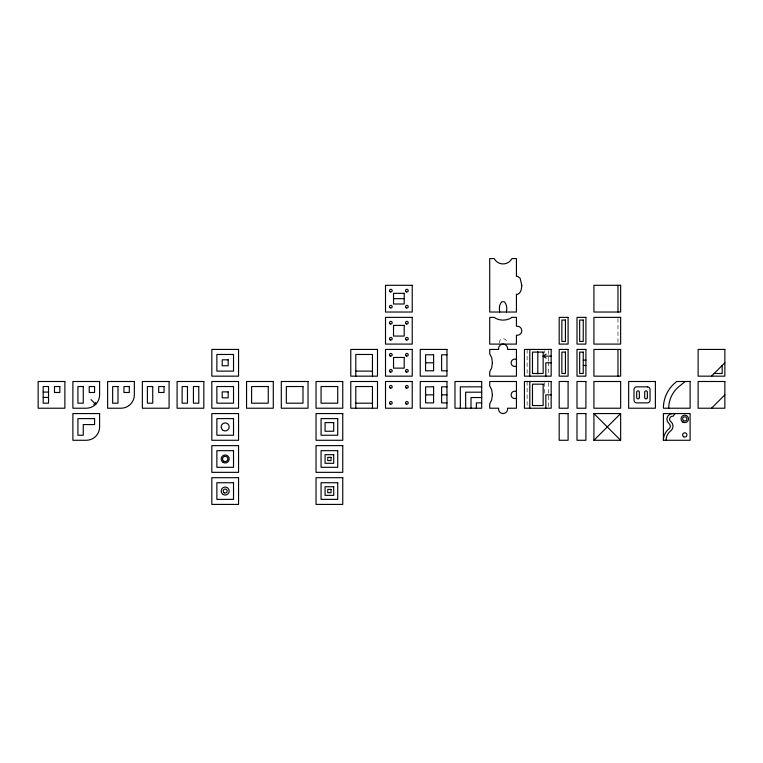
<?xml version="1.0" encoding="UTF-8"?>
<svg xmlns="http://www.w3.org/2000/svg" width="763" height="763" viewBox="0 0 763 763"><rect width="100%" height="100%" fill="white"/><g stroke="black" fill="none" stroke-linecap="round" stroke-linejoin="round"><path stroke-width="0.57" stroke-dasharray="3.81 2.86" d="M617.973 318.533L617.973 342.93M548.502 350.599L548.502 361.052M548.502 362.215L548.502 374.995M548.502 382.664L548.502 407.06M544.725 350.599L544.725 352.926M544.725 382.664L544.725 394.28M527.119 349.435L527.119 374.995M527.119 381.5L527.119 407.06M499.384 342.892A3.72 3.72 0 0 1 502.455 338.801A3.72 3.72 0 0 1 506.699 341.652"/><path stroke-width="1.14" d="M506.413 312.029C507.061 308.576 507.014 304.351 504.305 301.757L501.844 301.757C499.136 304.351 499.088 308.576 499.736 312.029M593.919 440.28L620.643 413.565L593.919 413.565L593.919 440.28L620.643 440.28L620.643 413.565M711.488 376.159L724.85 362.797M711.488 408.224L724.85 394.862M685.222 381.5L679.957 385.773A28.059 28.059 0 0 0 668.741 408.224M546.136 358.133L543.151 356.121L546.136 354.099M393.527 298.667L404.209 298.667M446.965 354.776L441.624 354.776L441.624 370.808L446.965 370.808M543.151 356.121L551.172 356.121M583.237 360.126L585.908 360.126M425.592 362.797L433.603 362.797M551.172 362.797L545.831 362.797L545.831 376.159M583.237 365.467L585.908 365.467M355.806 371.123L372.458 371.123M714.158 373.489L722.18 373.489L722.18 365.467M446.965 386.841L441.624 386.841L441.624 402.874L446.965 402.874M481.701 386.841L460.327 386.841L460.327 408.224M43.186 392.087L48.527 392.087M481.701 392.192L465.668 392.192L465.668 408.224M425.592 394.862L433.603 394.862M441.624 394.862L446.965 394.862M551.172 394.862L545.831 394.862L545.831 408.224M43.186 397.428L48.527 397.428M481.701 397.533L471.009 397.533L471.009 408.224M481.701 402.874L476.36 402.874L476.36 408.224M355.806 403.188L372.458 403.188M93.801 404.304L95.69 404.304L95.69 402.416M663.39 440.28L690.114 440.28L690.114 413.565L663.39 413.565L663.39 440.28A14.535 14.535 0 0 1 669.056 428.777A3.243 3.243 0 0 0 669.056 423.637A5.618 5.618 0 0 1 672.489 413.565M593.919 413.565L620.643 440.28M90.969 399.583L95.69 404.304M617.973 285.305L617.973 312.029M617.973 349.435L617.973 376.159M537.81 351.762L537.81 373.832M529.799 349.435L529.799 376.159M529.799 381.5L529.799 408.224M372.458 376.159L372.458 354.471L355.806 354.471L355.806 376.159M372.458 408.224L372.458 386.536L355.806 386.536L355.806 408.224M666.07 440.28A11.865 11.865 0 0 1 669.99 431.467L671.364 430.294A5.923 5.923 0 0 0 671.364 422.12L670.257 421.09A2.938 2.938 0 0 1 671.879 416.312L672.766 416.226A1.335 1.335 0 0 0 673.929 415.167A2.003 2.003 0 0 1 675.884 413.565M516.437 366.135A3.72 3.72 0 0 1 511.096 362.797A3.72 3.72 0 0 1 516.437 359.459M516.437 398.2A3.72 3.72 0 0 1 511.096 394.862A3.72 3.72 0 0 1 516.437 391.524M492.383 362.797L491.668 367.985L489.712 371.705L489.712 376.159L516.437 376.159L516.437 349.435L507.529 349.435A4.53 4.53 0 0 0 503.075 344.094A4.53 4.53 0 0 0 498.62 349.435L489.712 349.435L489.712 353.889L491.668 357.599L492.383 362.797M492.383 394.862L491.668 400.05L489.712 403.77L489.712 408.224L498.62 408.224A4.53 4.53 0 0 0 503.075 413.565A4.53 4.53 0 0 0 507.529 408.224L516.437 408.224L516.437 381.5L489.712 381.5L489.712 385.954L491.668 389.664L492.383 394.862M521.778 285.305C521.606 288.548 521.129 292.849 517.753 294.308L516.437 294.213L516.437 312.029L489.712 312.029L489.712 258.59L494.166 258.59A10.091 10.091 0 0 0 511.983 258.59L516.437 258.59L516.437 276.406L517.753 276.311L520.147 278.352L521.778 285.305M511.983 317.37C506.947 321.013 499.212 321.013 494.166 317.37L489.712 317.37L489.712 344.094L516.437 344.094L516.437 335.186A4.53 4.53 0 0 0 521.778 330.732A4.53 4.53 0 0 0 516.437 326.278L516.437 317.37L511.983 317.37M412.23 285.305L385.506 285.305L385.506 312.029L412.23 312.029L412.23 285.305M620.643 285.305L593.919 285.305L593.919 312.029L620.643 312.029L620.643 285.305M404.209 293.326L393.527 293.326L393.527 304.008L404.209 304.008L404.209 293.326M412.23 317.37L385.506 317.37L385.506 344.094L412.23 344.094L412.23 317.37M568.092 317.37L559.184 317.37L559.184 344.094L568.092 344.094L568.092 317.37M585.908 317.37L577 317.37L577 344.094L585.908 344.094L585.908 317.37M620.643 317.37L593.919 317.37L593.919 344.094L620.643 344.094L620.643 317.37M565.421 320.04L561.864 320.04L561.864 341.423L565.421 341.423L565.421 320.04M583.237 320.04L579.67 320.04L579.67 341.423L583.237 341.423L583.237 320.04M404.209 325.391L393.527 325.391L393.527 336.073L404.209 336.073L404.209 325.391M238.552 349.435L211.828 349.435L211.828 376.159L238.552 376.159L238.552 349.435M377.494 349.435L350.77 349.435L350.77 376.159L377.494 376.159L377.494 349.435M412.23 349.435L385.506 349.435L385.506 376.159L412.23 376.159L412.23 349.435M446.965 349.435L420.241 349.435L420.241 376.159L446.965 376.159L446.965 349.435M551.172 349.435L524.448 349.435L524.448 376.159L551.172 376.159L551.172 349.435M568.092 349.435L559.184 349.435L559.184 376.159L568.092 376.159L568.092 349.435M585.908 349.435L577 349.435L577 376.159L585.908 376.159L585.908 349.435M620.643 349.435L593.919 349.435L593.919 376.159L620.643 376.159L620.643 349.435M724.85 349.435L698.126 349.435L698.126 376.159L724.85 376.159L724.85 349.435M543.151 352.105L532.469 352.105L532.469 373.489L543.151 373.489L543.151 352.105M565.421 352.105L561.864 352.105L561.864 373.489L565.421 373.489L565.421 352.105M583.237 352.105L579.67 352.105L579.67 373.489L583.237 373.489L583.237 352.105M233.516 354.471L216.864 354.471L216.864 371.123L233.516 371.123L233.516 354.471M433.603 354.776L425.592 354.776L425.592 370.808L433.603 370.808L433.603 354.776M404.209 357.456L393.527 357.456L393.527 368.138L404.209 368.138L404.209 357.456M228.166 359.812L222.205 359.812L222.205 365.773L228.166 365.773L228.166 359.812M64.874 381.5L38.15 381.5L38.15 408.224L64.874 408.224L64.874 381.5M99.61 381.5L72.886 381.5L72.886 408.224L86.248 408.224A13.362 13.362 0 0 0 99.61 394.862L99.61 381.5M134.345 381.5L107.621 381.5L107.621 408.224L120.983 408.224A13.362 13.362 0 0 0 134.345 394.862L134.345 381.5M169.081 381.5L142.357 381.5L142.357 408.224L169.081 408.224L169.081 381.5M203.816 381.5L177.092 381.5L177.092 408.224L203.816 408.224L203.816 381.5M238.552 381.5L211.828 381.5L211.828 408.224L238.552 408.224L238.552 381.5M273.288 381.5L246.563 381.5L246.563 408.224L273.288 408.224L273.288 381.5M308.023 381.5L281.299 381.5L281.299 408.224L308.023 408.224L308.023 381.5M342.759 381.5L316.035 381.5L316.035 408.224L342.759 408.224L342.759 381.5M377.494 381.5L350.77 381.5L350.77 408.224L377.494 408.224L377.494 381.5M412.23 381.5L385.506 381.5L385.506 408.224L412.23 408.224L412.23 381.5M446.965 381.5L420.241 381.5L420.241 408.224L446.965 408.224L446.965 381.5M481.701 381.5L454.977 381.5L454.977 408.224L481.701 408.224L481.701 381.5M551.172 381.5L524.448 381.5L524.448 408.224L551.172 408.224L551.172 381.5M568.092 381.5L559.184 381.5L559.184 408.224L568.092 408.224L568.092 381.5M585.908 381.5L577 381.5L577 408.224L585.908 408.224L585.908 381.5M620.643 381.5L593.919 381.5L593.919 408.224L620.643 408.224L620.643 381.5M655.379 381.5L628.655 381.5L628.655 408.224L655.379 408.224L655.379 381.5M690.114 381.5L676.752 381.5A33.4 33.4 0 0 0 663.39 408.224L690.114 408.224L690.114 381.5M724.85 381.5L698.126 381.5L698.126 408.224L724.85 408.224L724.85 381.5M543.151 384.171L532.469 384.171L532.469 405.544L543.151 405.544L543.151 384.171M48.527 386.536L43.186 386.536L43.186 403.188L48.527 403.188L48.527 386.536M59.838 386.536L54.488 386.536L54.488 392.497L59.838 392.497L59.838 386.536M83.262 386.536L77.921 386.536L77.921 403.188L83.262 403.188L83.262 386.536M94.574 386.536L89.223 386.536L89.223 392.497L94.574 392.497L94.574 386.536M117.998 386.536L112.657 386.536L112.657 403.188L117.998 403.188L117.998 386.536M129.309 386.536L123.959 386.536L123.959 392.497L129.309 392.497L129.309 386.536M152.734 386.536L147.393 386.536L147.393 403.188L152.734 403.188L152.734 386.536M164.045 386.536L158.694 386.536L158.694 392.497L164.045 392.497L164.045 386.536M187.469 386.536L182.128 386.536L182.128 403.188L187.469 403.188L187.469 386.536M198.781 386.536L193.43 386.536L193.43 403.188L198.781 403.188L198.781 386.536M233.516 386.536L216.864 386.536L216.864 403.188L233.516 403.188L233.516 386.536M268.252 386.536L251.599 386.536L251.599 403.188L268.252 403.188L268.252 386.536M302.987 386.536L286.335 386.536L286.335 403.188L302.987 403.188L302.987 386.536M337.723 386.536L321.07 386.536L321.07 403.188L337.723 403.188L337.723 386.536M433.603 386.841L425.592 386.841L425.592 402.874L433.603 402.874L433.603 386.841M647.358 386.841L636.676 386.841A2.67 2.67 0 0 0 634.005 389.511L634.005 400.203A2.67 2.67 0 0 0 636.676 402.874L647.358 402.874A2.67 2.67 0 0 0 650.038 400.203L650.038 389.511A2.67 2.67 0 0 0 647.358 386.841M228.166 391.877L222.205 391.877L222.205 397.838L228.166 397.838L228.166 391.877M99.61 413.565L72.886 413.565L72.886 440.28L86.248 440.28A13.362 13.362 0 0 0 99.61 426.927L99.61 413.565M238.552 413.565L211.828 413.565L211.828 440.28L238.552 440.28L238.552 413.565M342.759 413.565L316.035 413.565L316.035 440.28L342.759 440.28L342.759 413.565M568.092 413.565L559.184 413.565L559.184 440.28L568.092 440.28L568.092 413.565M585.908 413.565L577 413.565L577 440.28L585.908 440.28L585.908 413.565M94.574 418.601L77.921 418.601L77.921 435.244L83.262 435.244L83.262 424.562L94.574 424.562L94.574 418.601M233.516 418.601L216.864 418.601L216.864 435.244L233.516 435.244L233.516 418.601M337.723 418.601L321.07 418.601L321.07 435.244L337.723 435.244L337.723 418.601M333.708 422.607L325.076 422.607L325.076 431.238L333.708 431.238L333.708 422.607M238.552 445.63L211.828 445.63L211.828 472.345L238.552 472.345L238.552 445.63M342.759 445.63L316.035 445.63L316.035 472.345L342.759 472.345L342.759 445.63M233.516 450.666L216.864 450.666L216.864 467.309L233.516 467.309L233.516 450.666M337.723 450.666L321.07 450.666L321.07 467.309L337.723 467.309L337.723 450.666M333.708 454.672L325.076 454.672L325.076 463.303L333.708 463.303L333.708 454.672M331.037 457.342L327.756 457.342L327.756 460.633L331.037 460.633L331.037 457.342M238.552 477.695L211.828 477.695L211.828 504.41L238.552 504.41L238.552 477.695M342.759 477.695L316.035 477.695L316.035 504.41L342.759 504.41L342.759 477.695M233.516 482.731L216.864 482.731L216.864 499.374L233.516 499.374L233.516 482.731M337.723 482.731L321.07 482.731L321.07 499.374L337.723 499.374L337.723 482.731M333.708 486.737L325.076 486.737L325.076 495.368L333.708 495.368L333.708 486.737M331.037 489.407L327.756 489.407L327.756 492.698L331.037 492.698L331.037 489.407M647.358 397.533L647.358 392.192A1.335 1.335 0 0 0 646.023 390.856A1.335 1.335 0 0 0 644.687 392.192L644.687 397.533A1.335 1.335 0 0 0 646.023 398.868A1.335 1.335 0 0 0 647.358 397.533M639.346 397.533L639.346 392.192A1.335 1.335 0 0 0 638.011 390.856A1.335 1.335 0 0 0 636.676 392.192L636.676 397.533A1.335 1.335 0 0 0 638.011 398.868A1.335 1.335 0 0 0 639.346 397.533M683.705 420.756A2.136 2.136 0 0 0 686.91 418.906A2.136 2.136 0 0 0 683.705 417.056A2.136 2.136 0 0 0 683.705 420.756M683.705 436.789A2.136 2.136 0 0 0 686.91 434.939A2.136 2.136 0 0 0 683.705 433.088A2.136 2.136 0 0 0 683.705 436.789M682.904 422.149A3.739 3.739 0 0 0 688.512 418.906A3.739 3.739 0 0 0 682.904 415.673A3.739 3.739 0 0 0 682.904 422.149M223.187 494.519A4.006 4.006 0 0 0 229.196 491.048A4.006 4.006 0 0 0 223.187 487.576A4.006 4.006 0 0 0 223.187 494.519M224.188 492.784A2.003 2.003 0 0 0 227.193 491.048A2.003 2.003 0 0 0 224.188 489.312A2.003 2.003 0 0 0 224.188 492.784M223.187 462.454A4.006 4.006 0 0 0 229.196 458.992A4.006 4.006 0 0 0 223.187 455.521A4.006 4.006 0 0 0 223.187 462.454M223.855 461.3A2.67 2.67 0 0 0 227.86 458.992A2.67 2.67 0 0 0 223.855 456.675A2.67 2.67 0 0 0 223.855 461.3M223.187 430.399A4.006 4.006 0 0 0 229.196 426.927A4.006 4.006 0 0 0 223.187 423.455A4.006 4.006 0 0 0 223.187 430.399M389.903 307.632A1.335 1.335 0 0 0 392.144 307.031A1.335 1.335 0 0 0 390.503 305.391A1.335 1.335 0 0 0 389.903 307.632M390.189 291.809A1.335 1.335 0 0 0 392.192 290.655A1.335 1.335 0 0 0 390.189 289.492A1.335 1.335 0 0 0 390.189 291.809M406.212 291.809A1.335 1.335 0 0 0 408.224 290.655A1.335 1.335 0 0 0 406.212 289.492A1.335 1.335 0 0 0 406.212 291.809M406.212 307.842A1.335 1.335 0 0 0 408.224 306.688A1.335 1.335 0 0 0 406.212 305.524A1.335 1.335 0 0 0 406.212 307.842M390.189 339.907A1.335 1.335 0 0 0 392.192 338.753A1.335 1.335 0 0 0 390.189 337.589A1.335 1.335 0 0 0 390.189 339.907M390.189 323.874A1.335 1.335 0 0 0 392.192 322.72A1.335 1.335 0 0 0 390.189 321.557A1.335 1.335 0 0 0 390.189 323.874M406.212 323.874A1.335 1.335 0 0 0 408.224 322.72A1.335 1.335 0 0 0 406.212 321.557A1.335 1.335 0 0 0 406.212 323.874M406.212 339.907A1.335 1.335 0 0 0 408.224 338.753A1.335 1.335 0 0 0 406.212 337.589A1.335 1.335 0 0 0 406.212 339.907M390.189 371.972A1.335 1.335 0 0 0 392.192 370.808A1.335 1.335 0 0 0 390.189 369.654A1.335 1.335 0 0 0 390.189 371.972M390.189 355.94A1.335 1.335 0 0 0 392.192 354.776A1.335 1.335 0 0 0 390.189 353.622A1.335 1.335 0 0 0 390.189 355.94M406.212 355.94A1.335 1.335 0 0 0 408.224 354.776A1.335 1.335 0 0 0 406.212 353.622A1.335 1.335 0 0 0 406.212 355.94M406.212 371.972A1.335 1.335 0 0 0 408.224 370.808A1.335 1.335 0 0 0 406.212 369.654A1.335 1.335 0 0 0 406.212 371.972M390.189 404.037A1.335 1.335 0 0 0 392.192 402.874A1.335 1.335 0 0 0 390.189 401.719A1.335 1.335 0 0 0 390.189 404.037M390.189 388.005A1.335 1.335 0 0 0 392.192 386.841A1.335 1.335 0 0 0 390.189 385.687A1.335 1.335 0 0 0 390.189 388.005M406.212 388.005A1.335 1.335 0 0 0 408.224 386.841A1.335 1.335 0 0 0 406.212 385.687A1.335 1.335 0 0 0 406.212 388.005M406.212 404.037A1.335 1.335 0 0 0 408.224 402.874A1.335 1.335 0 0 0 406.212 401.719A1.335 1.335 0 0 0 406.212 404.037"/></g></svg>
